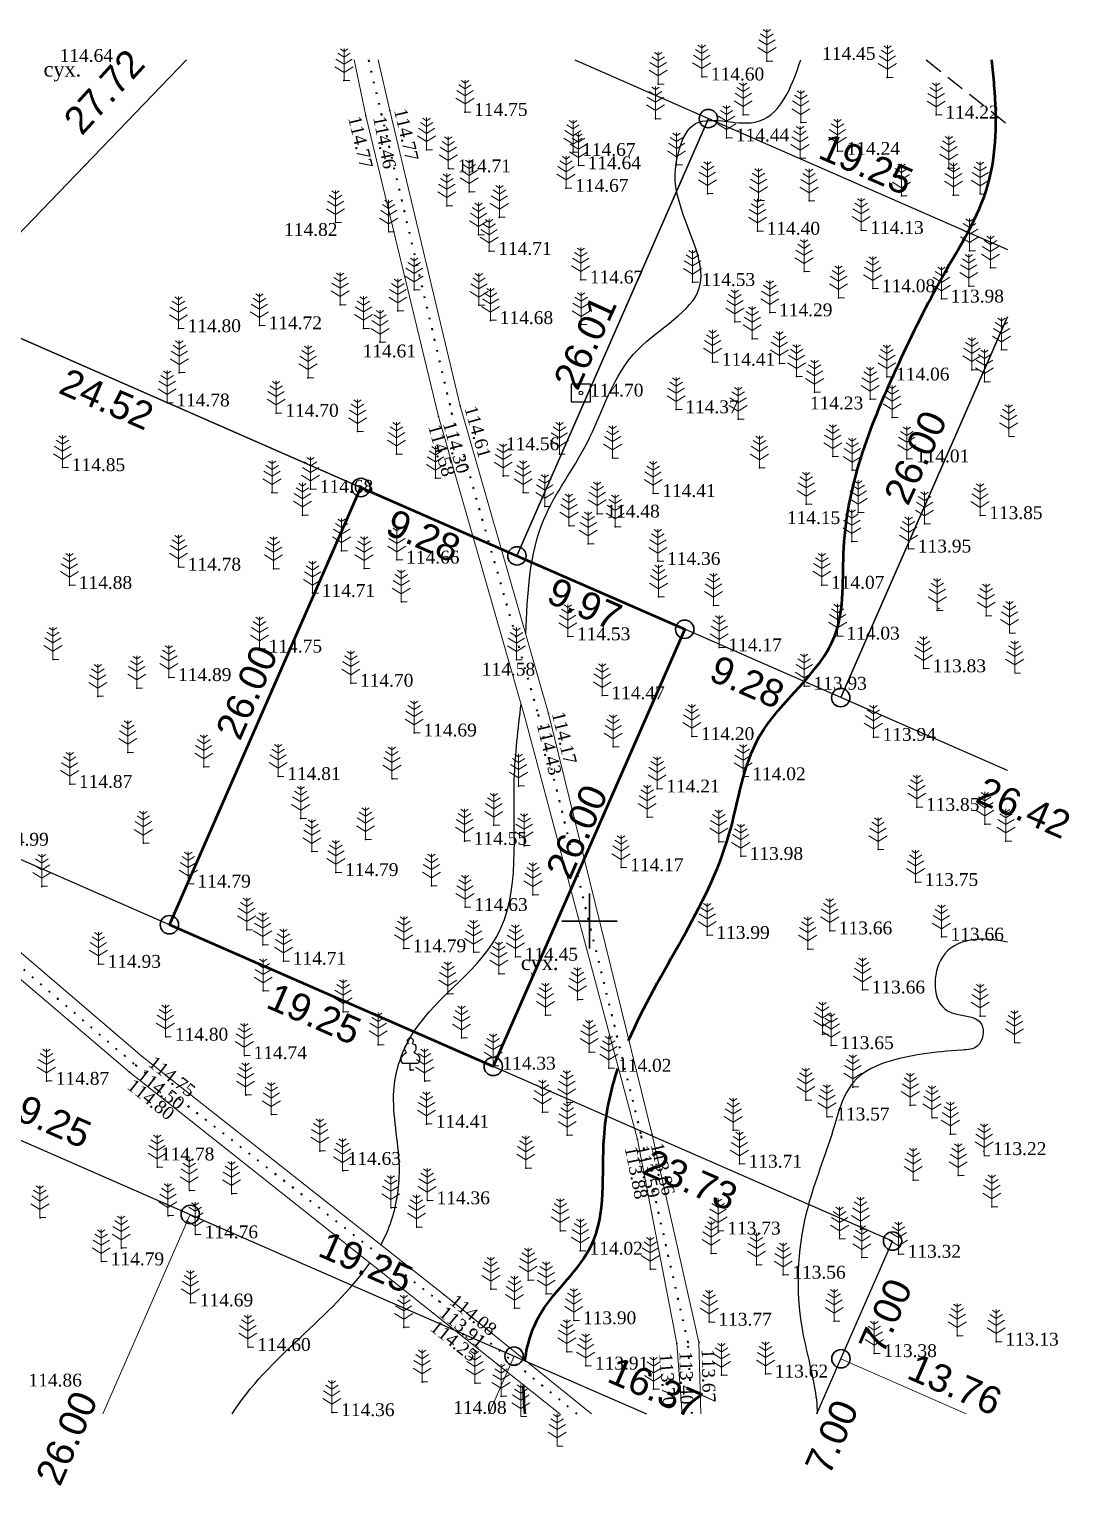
# Model space of a CAD drawing. Header units: millimetres. Extents: x 5405637.4 to 5405726.2, y 5524969.2 to 5525048.6.
# Drawn here: x 5405669.5 to 5405726.2, y 5524969.2 to 5525048.6 of the extents above; entities that cross this region are included whole.
import ezdxf
from ezdxf.enums import TextEntityAlignment as Align

# ---------------------------------------------------------------- set-up
doc = ezdxf.new("R2010")
doc.units = ezdxf.units.MM
doc.linetypes.add('DASHEDX2', pattern=[1.5, 1, -0.5])
doc.linetypes.add('HIDDEN', pattern=[0.5, 0, -0.5])
for name, color, linetype, lineweight in [('11900000', 1, 'Continuous', 30), ('рельеф', 7, 'Continuous', 0), ('ТОЧКИ', 7, 'Continuous', 30)]:
    doc.layers.add(name, color=color, linetype=linetype, lineweight=lineweight)
for name, color, linetype in [('SC007', 7, 'Continuous'), ('горизонтали', 42, 'Continuous'), ('дороги', 7, 'Continuous'), ('Ділянки_Межі', 10, 'Continuous'), ('надписи', 7, 'Continuous'), ('отметки', 7, 'Continuous'), ('промеры', 185, 'Continuous'), ('Растительность', 7, 'Continuous')]:
    doc.layers.add(name, color=color, linetype=linetype)
doc.styles.get("Standard").update_dxf_attribs({"font": 'arial.ttf'})
doc.styles.add('times', font='times.ttf')
doc.linetypes.add('канава 0', pattern='A,0.9,0,["|",Standard,S=0.25,R=0,X=0,Y=0],0.1', length=1)

# ---------------------------------------------------------------- blocks, each defined once
blk = doc.blocks.new('A$C51FE15A3')
at = {"layer": 'Растительность', "color": 94, "lineweight": 0}
for points in [[(-0.201, 1.726), (0, 1.584), (0.201, 1.726)], [(0, 1.75), (0, 0), (0.319, 0)], [(-0.447, 1.172), (0, 0.895), (0.447, 1.172)], [(-0.343, 1.489), (0, 1.267), (0.343, 1.489)], [(-0.493, 0.753), (0, 0.444), (0.493, 0.753)]]:
    blk.add_lwpolyline(points, dxfattribs=at)
blk = doc.blocks.new('A$C2ACB5305')
at = {"layer": 'Растительность'}
blk.add_lwpolyline([(0.2, 0), (0.2, 0), (0, 0), (0, 0.35), (-0.4, 0.35), (-0.5, 0.5), (-0.5, 0.65), (-0.4, 0.8), (-0.3, 0.9), (-0.2, 0.95), (-0.25, 1), (-0.3, 1.1), (-0.3, 1.25), (-0.25, 1.35), (-0.15, 1.45), (-0.1, 1.45), (-0.15, 1.55), (-0.15, 1.65), (-0.05, 1.75), (0.05, 1.75), (0.15, 1.65), (0.15, 1.55), (0.1, 1.45), (0.25, 1.4), (0.3, 1.3), (0.3, 1.1), (0.25, 1), (0.2, 0.95), (0.4, 0.85), (0.5, 0.7), (0.5, 0.5), (0.45, 0.4), (0.4, 0.35), (0, 0.35)], dxfattribs=at)
blk = doc.blocks.new('SYMBOL902')
at = {"layer": 'SC007'}
blk.add_lwpolyline([(-1.25, -1.25), (-1.25, 1.25), (1.25, 1.25), (1.25, -1.25)], close=True, dxfattribs=at)
blk.add_circle((0, 0), 0.25, dxfattribs=at)

msp = doc.modelspace()

# ---------------------------------------------------------------- linework, layer by layer
at = {"layer": '11900000', "color": 7}
for points in [[(5405700, 5524998.5, 0), (5405700, 5525001.5, 0)], [(5405700, 5524998.5, 0), (5405700, 5525001.5, 0)], [(5405698.5, 5525000, 0), (5405701.5, 5525000, 0)], [(5405698.5, 5525000, 0), (5405701.5, 5525000, 0)]]:
    msp.add_polyline3d(points, dxfattribs=at)
at = {"layer": 'горизонтали', "color": 32}
for points, knots in [([(5405696.535, 5525015.637), (5405696.618, 5525017.792), (5405696.773, 5525021.579), (5405700.355, 5525026.168), (5405701.587, 5525031.219), (5405707.844, 5525034.322), (5405704.349, 5525038.922), (5405704.793, 5525041.873), (5405705.68, 5525044.271), (5405709.84, 5525042.497), (5405710.998, 5525045.372), (5405711.501, 5525046.9)], [140.149315, 140.149315, 140.149315, 140.149315, 146.483716, 151.20284, 157.068092, 161.784349, 167.821785, 169.320726, 170.998422, 174.398806, 178.648048, 178.648048, 178.648048, 178.648048]), ([(5405688.64, 5524982.358), (5405688.869, 5524982.786), (5405689.454, 5524984.118), (5405689.864, 5524987.051), (5405689.002, 5524990.349), (5405690.425, 5524995.147), (5405696.652, 5524998.763), (5405695.588, 5525006.302), (5405696.122, 5525010.46), (5405696.271, 5525011.827)], [104.7478, 104.7478, 104.7478, 104.7478, 106.244974, 109.222187, 113.340538, 116.260107, 123.610397, 132.197679, 136.354561, 136.354561, 136.354561, 136.354561]), ([(5405722.762, 5524998.842), (5405721.441, 5524999.158), (5405718.677, 5524999.071), (5405718.621, 5524994.54), (5405721.678, 5524995.016), (5405721.357, 5524993.025), (5405719.78, 5524992.944), (5405717.592, 5524992.733), (5405714.114, 5524991.936), (5405713.18, 5524988.01), (5405711.479, 5524983.972), (5405711.106, 5524978.996), (5405712.15, 5524975.424), (5405712.402, 5524973.652), (5405712.388, 5524973.147)], [249.142358, 249.142358, 249.142358, 249.142358, 252.77429, 255.711116, 257.706329, 258.908156, 259.781488, 261.987078, 265.998436, 268.870269, 273.213787, 279.466371, 283.082816, 284.574721, 284.574721, 284.574721, 284.574721])]:
    msp.add_open_spline(points, degree=3, knots=knots, dxfattribs=at)
at = {"layer": 'горизонтали', "color": 32, "lineweight": 50}
for points, knots in [([(5405702.125, 5524993.484), (5405703.747, 5524997.269), (5405707.643, 5525002.208), (5405708.598, 5525010.808), (5405714.124, 5525014.545), (5405713.432, 5525022.399), (5405716.062, 5525028.88), (5405719.178, 5525035.223), (5405722.202, 5525039.918), (5405722.185, 5525044.155), (5405721.965, 5525046.438), (5405721.914, 5525046.9)], [91.7787, 91.7787, 91.7787, 91.7787, 104.226627, 109.852721, 116.696969, 121.509902, 131.971194, 137.362202, 142.856238, 148.280248, 149.663437, 149.663437, 149.663437, 149.663437]), ([(5405696.49, 5524976.076), (5405696.613, 5524977.01), (5405697.314, 5524979.256), (5405701.16, 5524982.391), (5405700.464, 5524987.572), (5405701.144, 5524990.761), (5405701.544, 5524991.963)], [72.931298, 72.931298, 72.931298, 72.931298, 75.851769, 80.363697, 86.303092, 90.136161, 90.136161, 90.136161, 90.136161])]:
    msp.add_open_spline(points, degree=3, knots=knots, dxfattribs=at)
at = {"layer": 'горизонтали', "color": 32}
msp.add_open_spline([(5405680.535, 5524973.147), (5405682.47, 5524976.223), (5405685.974, 5524978.406), (5405688.015, 5524981.343)], degree=3, dxfattribs=at)
at = {"layer": 'горизонтали', "color": 32, "lineweight": 50}
msp.add_open_spline([(5405696.503, 5524973.147), (5405696.446, 5524973.669), (5405696.412, 5524974.184), (5405696.409, 5524974.689)], degree=3, dxfattribs=at)
at = {"layer": 'дороги', "color": 7, "linetype": 'DASHEDX2'}
msp.add_lwpolyline([(5405718.34, 5525046.9), (5405722.762, 5525043.396)], dxfattribs=at)
at = {"layer": 'Ділянки_Межі', "lineweight": 25}
for points in [[(5405712.377, 5524973.147), (5405713.693, 5524976.153), (5405716.501, 5524982.565), (5405694.756, 5524992.076), (5405677.123, 5524999.796), (5405646.62, 5525013.151), (5405665.089, 5525033.448), (5405678.059, 5525046.9)], [(5405699.192, 5525046.9), (5405706.475, 5525043.711), (5405722.762, 5525036.575)], [(5405640.018, 5525000.758), (5405660.622, 5524991.737), (5405678.256, 5524984.017), (5405695.889, 5524976.297), (5405703.095, 5524973.147)]]:
    msp.add_lwpolyline(points, dxfattribs=at)
at = {"layer": 'Ділянки_Межі'}
for points in [[(5405699.192, 5525046.9), (5405706.475, 5525043.711), (5405696.046, 5525019.889), (5405687.55, 5525023.614), (5405665.089, 5525033.448)], [(5405665.089, 5525033.448), (5405678.059, 5525046.9)], [(5405696.046, 5525019.889), (5405706.475, 5525043.711), (5405722.762, 5525036.575)], [(5405722.762, 5525032.916), (5405713.679, 5525012.169), (5405705.184, 5525015.894), (5405696.046, 5525019.889)], [(5405713.679, 5525012.169), (5405722.762, 5525032.916)], [(5405722.762, 5525008.194), (5405713.679, 5525012.169)]]:
    msp.add_lwpolyline(points, dxfattribs=at)
msp.add_lwpolyline([(5405646.62, 5525013.151), (5405665.089, 5525033.448), (5405687.55, 5525023.614), (5405677.123, 5524999.796)], close=True, dxfattribs=at)
at = {"layer": 'Ділянки_Межі', "lineweight": 50}
msp.add_lwpolyline([(5405677.123, 5524999.796), (5405687.55, 5525023.614), (5405696.046, 5525019.889), (5405705.184, 5525015.894), (5405694.756, 5524992.076)], close=True, dxfattribs=at)
at = {"layer": 'Ділянки_Межі', "lineweight": 0}
for points in [[(5405694.756, 5524992.076), (5405705.184, 5525015.894), (5405713.679, 5525012.169), (5405722.762, 5525008.194)], [(5405652.483, 5524973.147), (5405660.622, 5524991.737), (5405678.256, 5524984.017), (5405673.497, 5524973.147)], [(5405720.506, 5524973.147), (5405713.693, 5524976.153), (5405716.501, 5524982.565), (5405694.756, 5524992.076)], [(5405673.497, 5524973.147), (5405678.256, 5524984.017), (5405695.889, 5524976.297), (5405694.51, 5524973.147)], [(5405694.51, 5524973.147), (5405695.889, 5524976.297), (5405703.095, 5524973.147)], [(5405712.377, 5524973.147), (5405713.693, 5524976.153), (5405720.506, 5524973.147)]]:
    msp.add_lwpolyline(points, dxfattribs=at)
at = {"layer": 'отметки', "color": 7}
for p in [(5405709.663, 5525046.831, 114.623), (5405686.626, 5525045.779, 114.73), (5405703.736, 5525045.587, 114.687), (5405706.108, 5525045.986, 114.596), (5405716.214, 5525045.948, 114.283), (5405687.823, 5525043.851, 114.771), (5405688.657, 5525043.976, 114.464), (5405689.132, 5525044.144, 114.765), (5405693.218, 5525044.056, 114.753), (5405703.592, 5525043.7, 114.55), (5405708.372, 5525043.914, 114.547), (5405718.875, 5525043.912, 114.216), (5405711.502, 5525043.495, 114.309), (5405707.467, 5525042.666, 114.439), (5405691.127, 5525042.015, 114.744), (5405699.098, 5525041.875, 114.665), (5405711.463, 5525041.546, 114.239), (5405713.5, 5525041.935, 114.236), (5405692.312, 5525040.982, 114.707), (5405699.395, 5525041.152, 114.641), (5405704.744, 5525041.193, 114.501), (5405719.569, 5525041.012, 114.036), (5405693.452, 5525039.722, 114.673), (5405698.716, 5525039.921, 114.673), (5405692.232, 5525038.956, 114.723), (5405706.422, 5525039.618, 114.416), (5405709.207, 5525039.244, 114.361), (5405711.953, 5525039.225, 114.271), (5405716.985, 5525039.496, 114.228), (5405719.812, 5525039.546, 114.107), (5405721.28, 5525039.606, 114.018), (5405695.088, 5525038.327, 114.688), (5405686.17, 5525038.04, 114.823), (5405689.062, 5525037.536, 114.722), (5405693.956, 5525037.38, 114.767), (5405709.147, 5525037.582, 114.405), (5405714.791, 5525037.624, 114.135), (5405694.528, 5525036.486, 114.706), (5405720.699, 5525036.512, 114.16), (5405711.681, 5525035.372, 114.221), (5405721.832, 5525035.577, 114.019), (5405690.451, 5525034.377, 114.686), (5405699.518, 5525034.929, 114.671), (5405705.612, 5525034.791, 114.527), (5405715.42, 5525034.45, 114.075), (5405720.651, 5525034.574, 114.014), (5405686.424, 5525033.57, 114.69), (5405693.977, 5525033.537, 114.645), (5405713.56, 5525033.95, 114.181), (5405719.162, 5525033.89, 113.984), (5405689.562, 5525033.23, 114.668), (5405694.611, 5525032.717, 114.68), (5405707.916, 5525032.629, 114.383), (5405709.821, 5525033.139, 114.295), (5405677.609, 5525032.274, 114.801), (5405682.021, 5525032.434, 114.724), (5405687.691, 5525032.279, 114.614), (5405699.544, 5525032.493, 114.642), (5405688.588, 5525031.527, 114.609), (5405708.86, 5525031.719, 114.335), (5405722.441, 5525031.11, 113.805), (5405706.705, 5525030.445, 114.407), (5405710.339, 5525030.361, 114.286), (5405677.657, 5525029.865, 114.752), (5405684.667, 5525029.592, 114.658), (5405711.28, 5525029.652, 114.19), (5405716.196, 5525029.643, 114.065), (5405720.826, 5525030.025, 113.91), (5405712.26, 5525028.804, 114.232), (5405721.51, 5525029.376, 113.909), (5405676.996, 5525028.23, 114.776), (5405692.958, 5525028.067, 114.615), (5405704.715, 5525027.86, 114.366), (5405715.283, 5525028.42, 114.07), (5405682.934, 5525027.666, 114.699), (5405691.779, 5525027.482, 114.584), (5405692.487, 5525027.669, 114.298), (5405708.095, 5525027.334, 114.248), (5405716.486, 5525027.424, 114.112), (5405687.365, 5525026.662, 114.577), (5405689.49, 5525025.426, 114.651), (5405698.365, 5525025.421, 114.563), (5405671.305, 5525024.704, 114.85), (5405701.256, 5525025.221, 114.528), (5405709.25, 5525024.684, 114.236), (5405713.247, 5525025.296, 114.153), (5405717.276, 5525025.181, 114.007), (5405691.614, 5525024.122, 114.656), (5405695.3, 5525024.236, 114.575), (5405714.312, 5525024.557, 114.105), (5405682.706, 5525023.334, 114.743), (5405684.812, 5525023.526, 114.684), (5405696.384, 5525023.332, 114.569), (5405703.462, 5525023.293, 114.406), (5405697.56, 5525022.582, 114.564), (5405711.805, 5525022.703, 114.148), (5405714.632, 5525022.255, 114.016), (5405684.373, 5525022.115, 114.673), (5405698.883, 5525021.522, 114.587), (5405700.417, 5525022.179, 114.476), (5405701.397, 5525021.473, 114.388), (5405718.247, 5525021.634, 113.972), (5405721.266, 5525022.089, 113.854), (5405714.283, 5525020.669, 114.013), (5405686.497, 5525020.171, 114.71), (5405699.925, 5525020.546, 114.505), (5405717.38, 5525020.272, 113.949), (5405677.616, 5525019.284, 114.783), (5405682.79, 5525019.191, 114.681), (5405687.724, 5525019.198, 114.729), (5405689.511, 5525019.671, 114.658), (5405703.723, 5525019.597, 114.356), (5405671.681, 5525018.285, 114.881), (5405712.652, 5525018.298, 114.067), (5405684.918, 5525017.851, 114.708), (5405703.765, 5525017.651, 114.299), (5405689.753, 5525017.38, 114.601), (5405706.75, 5525017.188, 114.191), (5405718.94, 5525016.91, 113.86), (5405719.018, 5525017.023, 113.805), (5405721.599, 5525016.62, 113.802), (5405698.816, 5525015.493, 114.525), (5405713.488, 5525015.531, 114.033), (5405682.026, 5525014.823, 114.753), (5405707.063, 5525014.893, 114.167), (5405670.783, 5525014.249, 114.978), (5405696.018, 5525014.222, 114.582), (5405718.185, 5525013.749, 113.834), (5405677.09, 5525013.271, 114.886), (5405687, 5525012.962, 114.701), (5405711.695, 5525012.8, 113.928), (5405673.223, 5525012.237, 114.905), (5405675.339, 5525012.69, 114.887), (5405700.69, 5525012.283, 114.468), (5405697.201, 5525011.239, 114.434), (5405697.77, 5525011.296, 114.172), (5405690.455, 5525010.253, 114.695), (5405705.567, 5525010.053, 114.2), (5405715.457, 5525010.015, 113.937), (5405674.847, 5525009.176, 114.899), (5405701.292, 5525009.484, 114.286), (5405678.987, 5525008.391, 114.855), (5405671.69, 5525007.453, 114.874), (5405683.038, 5525007.88, 114.808), (5405689.245, 5525007.743, 114.717), (5405696.139, 5525007.349, 114.495), (5405703.681, 5525007.201, 114.211), (5405708.365, 5525007.868, 114.025), (5405684.267, 5525005.586, 114.827), (5405703.144, 5525005.652, 114.181), (5405717.824, 5525006.203, 113.849), (5405694.795, 5525005.212, 114.543), (5405721.534, 5525005.278, 113.774), (5405675.702, 5525004.239, 114.878), (5405687.804, 5525004.437, 114.791), (5405693.195, 5525004.351, 114.547), (5405696.447, 5525004.101, 114.398), (5405707.039, 5525004.308, 114.023), (5405722.68, 5525004.353, 113.681), (5405684.884, 5525003.783, 114.809), (5405708.233, 5525003.531, 113.875), (5405715.712, 5525003.89, 113.825), (5405686.186, 5525002.65, 114.791), (5405701.715, 5525002.914, 114.175), (5405670.173, 5525001.888, 114.965), (5405678.147, 5525002.024, 114.794), (5405691.387, 5525001.913, 114.709), (5405717.76, 5525002.11, 113.751), (5405696.921, 5525001.425, 114.387), (5405693.223, 5525000.748, 114.633), (5405681.332, 5524999.519, 114.738), (5405713.078, 5524999.473, 113.656), (5405682.204, 5524998.709, 114.688), (5405689.876, 5524998.499, 114.787), (5405706.407, 5524999.227, 113.988), (5405711.882, 5524998.474, 113.712), (5405719.161, 5524999.133, 113.659), (5405673.253, 5524997.654, 114.931), (5405683.337, 5524997.82, 114.714), (5405693.694, 5524998.301, 114.491), (5405695.964, 5524998.04, 114.447), (5405695.068, 5524997.114, 114.358), (5405682.226, 5524996.195, 114.73), (5405714.866, 5524996.253, 113.659), (5405692.275, 5524996.031, 114.529), (5405699.339, 5524995.713, 114.23), (5405686.585, 5524995.045, 114.631), (5405697.606, 5524994.865, 114.245), (5405721.266, 5524994.816, 113.509), (5405676.917, 5524993.682, 114.802), (5405712.688, 5524993.832, 113.715), (5405688.495, 5524993.246, 114.571), (5405693.034, 5524993.635, 114.438), (5405713.159, 5524993.22, 113.652), (5405675.281, 5524992.142, 114.498), (5405675.636, 5524992.623, 114.745), (5405681.201, 5524992.675, 114.741), (5405694.754, 5524992.108, 114.329), (5405699.982, 5524992.848, 114.077), (5405674.941, 5524991.774, 114.796), (5405690.251, 5524991.868, 114.474), (5405701.054, 5524991.99, 114.019), (5405670.431, 5524991.278, 114.867), (5405681.289, 5524990.52, 114.73), (5405691.023, 5524991.278, 114.447), (5405714.339, 5524990.956, 113.581), (5405698.769, 5524990.106, 114.115), (5405711.777, 5524990.24, 113.603), (5405717.471, 5524989.956, 113.47), (5405682.687, 5524989.451, 114.714), (5405691.128, 5524988.939, 114.406), (5405697.441, 5524989.583, 114.184), (5405712.934, 5524989.338, 113.571), (5405718.652, 5524989.282, 113.426), (5405698.787, 5524988.326, 114.135), (5405702.814, 5524988.281, 113.591), (5405703.406, 5524988.367, 113.857), (5405707.831, 5524988.599, 113.751), (5405719.649, 5524988.387, 113.367), (5405685.321, 5524987.467, 114.656), (5405702.604, 5524988.09, 113.876), (5405721.474, 5524987.45, 113.223), (5405676.463, 5524986.589, 114.78), (5405708.162, 5524986.765, 113.71), (5405686.566, 5524986.398, 114.628), (5405696.535, 5524986.533, 114.19), (5405717.619, 5524985.882, 113.384), (5405720.077, 5524986.132, 113.339), (5405678.215, 5524985.314, 114.753), (5405680.516, 5524985.143, 114.714), (5405689.195, 5524984.379, 114.522), (5405691.168, 5524984.773, 114.362), (5405721.912, 5524984.428, 113.313), (5405670.084, 5524983.839, 114.868), (5405677.056, 5524983.937, 114.726), (5405678.542, 5524982.916, 114.761), (5405690.592, 5524983.318, 114.385), (5405698.414, 5524983.124, 113.994), (5405707.002, 5524983.124, 113.731), (5405713.624, 5524982.901, 113.403), (5405714.762, 5524983.209, 113.461), (5405674.504, 5524982.184, 114.729), (5405699.498, 5524982.026, 114.022), (5405706.625, 5524981.89, 113.718), (5405716.824, 5524981.86, 113.324), (5405673.424, 5524981.444, 114.792), (5405703.313, 5524981.037, 113.862), (5405709.09, 5524981.273, 113.597), (5405714.827, 5524981.67, 113.318), (5405696.663, 5524980.438, 114.009), (5405710.543, 5524980.72, 113.555), (5405692.063, 5524979.656, 114.078), (5405694.631, 5524979.937, 114.089), (5405697.641, 5524979.685, 113.947), (5405678.274, 5524979.205, 114.689), (5405691.464, 5524978.656, 114.249), (5405691.8, 5524979.289, 113.908), (5405695.92, 5524978.905, 114.076), (5405689.892, 5524977.86, 114.31), (5405699.139, 5524978.237, 113.897), (5405706.517, 5524978.158, 113.772), (5405713.321, 5524978.204, 113.394), (5405705.368, 5524977.041, 113.399), (5405705.962, 5524977.061, 113.672), (5405720.031, 5524977.406, 113.167), (5405722.145, 5524977.073, 113.132), (5405681.406, 5524976.78, 114.597), (5405698.761, 5524976.531, 113.936), (5405704.763, 5524976.978, 113.696), (5405715.51, 5524976.446, 113.382), (5405699.792, 5524975.768, 113.912), (5405690.894, 5524974.883, 114.258), (5405693.765, 5524974.829, 114.139), (5405707.188, 5524975.262, 113.622), (5405709.587, 5524975.333, 113.616), (5405695.183, 5524974.107, 114.079), (5405703.488, 5524974.492, 113.777), (5405685.974, 5524973.23, 114.358)]:
    msp.add_point(p, dxfattribs=at)
at = {"layer": 'рельеф', "color": 7, "linetype": 'канава 0'}
for points, elevation in [([(5405687.187, 5525046.9), (5405687.823, 5525043.851), (5405691.78, 5525027.48), (5405696.498, 5525011.035), (5405702.61, 5524988.09), (5405704.763, 5524976.978), (5405705.05, 5524973.147)], 114.59), ([(5405706.058, 5524973.147), (5405705.96, 5524977.06), (5405703.41, 5524988.36), (5405697.77, 5525011.296), (5405692.958, 5525028.067), (5405689.132, 5525044.144), (5405688.49, 5525046.9)], 113.553), ([(5405700.112, 5524973.147), (5405692.063, 5524979.656), (5405675.636, 5524992.623), (5405664.026, 5525002.544), (5405648.573, 5525015.736), (5405643.508, 5525019.809)], 113.66), ([(5405643.01, 5525018.854), (5405647.831, 5525014.915), (5405663.41, 5525001.585), (5405674.941, 5524991.774), (5405691.464, 5524978.656), (5405698.388, 5524973.147)], 113.39)]:
    msp.add_lwpolyline(points, dxfattribs=dict(at, elevation=elevation))
at = {"layer": 'рельеф', "color": 7, "linetype": 'HIDDEN', "lineweight": 40}
for points, elevation in [([(5405687.957, 5525046.9), (5405688.66, 5525043.97), (5405692.49, 5525027.67), (5405697.2, 5525011.24), (5405702.82, 5524988.27)], 114.42), ([(5405643.274, 5525019.323), (5405648.23, 5525015.32), (5405663.7, 5525002.04), (5405675.27, 5524992.15), (5405691.8, 5524979.29), (5405699.315, 5524973.147)], 113.4), ([(5405705.584, 5524973.147), (5405705.37, 5524977.03), (5405702.82, 5524988.27)], 113.38)]:
    msp.add_lwpolyline(points, dxfattribs=dict(at, elevation=elevation))
at = {"layer": 'ТОЧКИ'}
for centre in [(5405706.475, 5525043.711), (5405687.55, 5525023.614, 107.24), (5405696.046, 5525019.889, 107.24), (5405705.184, 5525015.894, 107.24), (5405713.679, 5525012.169, 107.24), (5405677.123, 5524999.796), (5405694.756, 5524992.076), (5405678.256, 5524984.017), (5405716.501, 5524982.565), (5405695.889, 5524976.297), (5405713.693, 5524976.153)]:
    msp.add_circle(centre, 0.5, dxfattribs=at)

# ---------------------------------------------------------------- block references
at = {"layer": 'отметки', "color": 7, "xscale": 0.400000000372529, "yscale": 0.400000000372529, "zscale": 0.400000000372529}
msp.add_blockref('SYMBOL902', (5405699.527, 5525028.766, 114.703), dxfattribs=at)
at = {"layer": 'Растительность', "color": 7}
for name, p in [('A$C51FE15A3', (5405709.663, 5525046.831, 114.623)), ('A$C51FE15A3', (5405706.108, 5525045.986, 114.596)), ('A$C51FE15A3', (5405716.22, 5525045.95, 114.28)), ('A$C51FE15A3', (5405686.63, 5525045.78, 114.73)), ('A$C51FE15A3', (5405703.74, 5525045.59, 114.69)), ('A$C51FE15A3', (5405693.22, 5525044.06, 114.75)), ('A$C51FE15A3', (5405703.59, 5525043.7, 114.55)), ('A$C51FE15A3', (5405708.372, 5525043.914, 114.547)), ('A$C51FE15A3', (5405718.88, 5525043.91, 114.22)), ('A$C51FE15A3', (5405711.502, 5525043.495, 114.309)), ('A$C51FE15A3', (5405691.13, 5525042.01, 114.74)), ('A$C51FE15A3', (5405707.467, 5525042.666, 114.439)), ('A$C51FE15A3', (5405713.5, 5525041.935, 114.236)), ('A$C51FE15A3', (5405699.1, 5525041.88, 114.67)), ('A$C51FE15A3', (5405699.4, 5525041.15, 114.64)), ('A$C51FE15A3', (5405704.74, 5525041.19, 114.5)), ('A$C51FE15A3', (5405711.463, 5525041.546, 114.239)), ('A$C51FE15A3', (5405692.31, 5525040.98, 114.71)), ('A$C51FE15A3', (5405719.57, 5525041.01, 114.04)), ('A$C51FE15A3', (5405693.45, 5525039.72, 114.67)), ('A$C51FE15A3', (5405698.72, 5525039.92, 114.67)), ('A$C51FE15A3', (5405706.42, 5525039.62, 114.42)), ('A$C51FE15A3', (5405719.82, 5525039.54, 114.11)), ('A$C51FE15A3', (5405721.28, 5525039.6, 114.02)), ('A$C51FE15A3', (5405692.23, 5525038.96, 114.72)), ('A$C51FE15A3', (5405709.207, 5525039.244, 114.361)), ('A$C51FE15A3', (5405711.953, 5525039.225, 114.271)), ('A$C51FE15A3', (5405716.985, 5525039.496, 114.228)), ('A$C51FE15A3', (5405686.17, 5525038.04, 114.82)), ('A$C51FE15A3', (5405695.09, 5525038.33, 114.69)), ('A$C51FE15A3', (5405689.06, 5525037.54, 114.72)), ('A$C51FE15A3', (5405693.96, 5525037.38, 114.77)), ('A$C51FE15A3', (5405709.147, 5525037.582, 114.405)), ('A$C51FE15A3', (5405714.79, 5525037.62, 114.13)), ('A$C51FE15A3', (5405694.53, 5525036.49, 114.71)), ('A$C51FE15A3', (5405720.699, 5525036.512, 114.16)), ('A$C51FE15A3', (5405721.832, 5525035.577, 114.019)), ('A$C51FE15A3', (5405699.52, 5525034.93, 114.67)), ('A$C51FE15A3', (5405705.61, 5525034.79, 114.53)), ('A$C51FE15A3', (5405711.681, 5525035.372, 114.221)), ('A$C51FE15A3', (5405690.45, 5525034.38, 114.69)), ('A$C51FE15A3', (5405715.42, 5525034.45, 114.075)), ('A$C51FE15A3', (5405720.651, 5525034.574, 114.014)), ('A$C51FE15A3', (5405686.42, 5525033.57, 114.69)), ('A$C51FE15A3', (5405689.56, 5525033.23, 114.67)), ('A$C51FE15A3', (5405693.98, 5525033.54, 114.64)), ('A$C51FE15A3', (5405713.56, 5525033.95, 114.181)), ('A$C51FE15A3', (5405719.17, 5525033.89, 113.98)), ('A$C51FE15A3', (5405682.02, 5525032.43, 114.72)), ('A$C51FE15A3', (5405694.61, 5525032.72, 114.68)), ('A$C51FE15A3', (5405699.54, 5525032.49, 114.64)), ('A$C51FE15A3', (5405707.916, 5525032.629, 114.383)), ('A$C51FE15A3', (5405709.821, 5525033.139, 114.295)), ('A$C51FE15A3', (5405677.61, 5525032.27, 114.8)), ('A$C51FE15A3', (5405687.69, 5525032.28, 114.61)), ('A$C51FE15A3', (5405708.86, 5525031.719, 114.335)), ('A$C51FE15A3', (5405688.59, 5525031.53, 114.61)), ('A$C51FE15A3', (5405722.441, 5525031.11, 113.805)), ('A$C51FE15A3', (5405706.705, 5525030.445, 114.407)), ('A$C51FE15A3', (5405710.339, 5525030.361, 114.286)), ('A$C51FE15A3', (5405720.826, 5525030.025, 113.91)), ('A$C51FE15A3', (5405677.66, 5525029.87, 114.75)), ('A$C51FE15A3', (5405684.67, 5525029.59, 114.66)), ('A$C51FE15A3', (5405711.28, 5525029.652, 114.19)), ('A$C51FE15A3', (5405716.196, 5525029.643, 114.065)), ('A$C51FE15A3', (5405721.51, 5525029.376, 113.909)), ('A$C51FE15A3', (5405712.26, 5525028.804, 114.232)), ('A$C51FE15A3', (5405677, 5525028.23, 114.78)), ('A$C51FE15A3', (5405682.93, 5525027.67, 114.7)), ('A$C51FE15A3', (5405704.72, 5525027.86, 114.37)), ('A$C51FE15A3', (5405715.283, 5525028.42, 114.07)), ('A$C51FE15A3', (5405708.095, 5525027.334, 114.248)), ('A$C51FE15A3', (5405716.486, 5525027.424, 114.112)), ('A$C51FE15A3', (5405687.37, 5525026.66, 114.58)), ('A$C51FE15A3', (5405722.827, 5525026.386, 113.859)), ('A$C51FE15A3', (5405689.49, 5525025.43, 114.65)), ('A$C51FE15A3', (5405698.36, 5525025.42, 114.56)), ('A$C51FE15A3', (5405713.247, 5525025.296, 114.153)), ('A$C51FE15A3', (5405671.3, 5525024.7, 114.85)), ('A$C51FE15A3', (5405701.26, 5525025.22, 114.53)), ('A$C51FE15A3', (5405709.25, 5525024.684, 114.236)), ('A$C51FE15A3', (5405714.312, 5525024.557, 114.105)), ('A$C51FE15A3', (5405717.276, 5525025.181, 114.007)), ('A$C51FE15A3', (5405691.61, 5525024.12, 114.66)), ('A$C51FE15A3', (5405695.3, 5525024.24, 114.57)), ('A$C51FE15A3', (5405682.71, 5525023.33, 114.74)), ('A$C51FE15A3', (5405684.81, 5525023.53, 114.68)), ('A$C51FE15A3', (5405696.38, 5525023.33, 114.57)), ('A$C51FE15A3', (5405703.46, 5525023.29, 114.41)), ('A$C51FE15A3', (5405684.37, 5525022.11, 114.67)), ('A$C51FE15A3', (5405697.56, 5525022.58, 114.56)), ('A$C51FE15A3', (5405700.42, 5525022.18, 114.48)), ('A$C51FE15A3', (5405711.805, 5525022.703, 114.148)), ('A$C51FE15A3', (5405714.632, 5525022.255, 114.016)), ('A$C51FE15A3', (5405721.266, 5525022.089, 113.854)), ('A$C51FE15A3', (5405698.88, 5525021.52, 114.59)), ('A$C51FE15A3', (5405701.4, 5525021.47, 114.39)), ('A$C51FE15A3', (5405718.247, 5525021.634, 113.972)), ('A$C51FE15A3', (5405699.93, 5525020.54, 114.5)), ('A$C51FE15A3', (5405714.283, 5525020.669, 114.013)), ('A$C51FE15A3', (5405686.5, 5525020.17, 114.71)), ('A$C51FE15A3', (5405717.38, 5525020.272, 113.949)), ('A$C51FE15A3', (5405677.62, 5525019.28, 114.78)), ('A$C51FE15A3', (5405682.79, 5525019.19, 114.68)), ('A$C51FE15A3', (5405687.72, 5525019.2, 114.73)), ('A$C51FE15A3', (5405689.51, 5525019.67, 114.66)), ('A$C51FE15A3', (5405703.723, 5525019.597, 114.356)), ('A$C51FE15A3', (5405671.68, 5525018.29, 114.88)), ('A$C51FE15A3', (5405712.652, 5525018.298, 114.067)), ('A$C51FE15A3', (5405684.92, 5525017.85, 114.71)), ('A$C51FE15A3', (5405689.75, 5525017.38, 114.6)), ('A$C51FE15A3', (5405703.765, 5525017.651, 114.299)), ('A$C51FE15A3', (5405706.75, 5525017.188, 114.191)), ('A$C51FE15A3', (5405718.94, 5525016.91, 113.86)), ('A$C51FE15A3', (5405721.599, 5525016.62, 113.802)), ('A$C51FE15A3', (5405698.816, 5525015.493, 114.525)), ('A$C51FE15A3', (5405713.513, 5525015.522, 114)), ('A$C51FE15A3', (5405722.877, 5525015.67, 113.763)), ('A$C51FE15A3', (5405670.78, 5525014.25, 114.98)), ('A$C51FE15A3', (5405682.03, 5525014.82, 114.75)), ('A$C51FE15A3', (5405696.02, 5525014.23, 114.58)), ('A$C51FE15A3', (5405707.063, 5525014.893, 114.167)), ('A$C51FE15A3', (5405718.185, 5525013.749, 113.834)), ('A$C51FE15A3', (5405723.154, 5525013.505, 113.739)), ('A$C51FE15A3', (5405675.34, 5525012.69, 114.89)), ('A$C51FE15A3', (5405677.09, 5525013.27, 114.89)), ('A$C51FE15A3', (5405687, 5525012.96, 114.7)), ('A$C51FE15A3', (5405711.695, 5525012.8, 113.928)), ('A$C51FE15A3', (5405673.22, 5525012.24, 114.9)), ('A$C51FE15A3', (5405700.69, 5525012.283, 114.468)), ('A$C51FE15A3', (5405690.45, 5525010.25, 114.69)), ('A$C51FE15A3', (5405701.292, 5525009.484, 114.286)), ('A$C51FE15A3', (5405705.567, 5525010.053, 114.2)), ('A$C51FE15A3', (5405715.457, 5525010.015, 113.937)), ('A$C51FE15A3', (5405674.85, 5525009.18, 114.9)), ('A$C51FE15A3', (5405678.99, 5525008.39, 114.85)), ('A$C51FE15A3', (5405683.04, 5525007.88, 114.81)), ('A$C51FE15A3', (5405708.365, 5525007.868, 114.025)), ('A$C51FE15A3', (5405671.69, 5525007.45, 114.87)), ('A$C51FE15A3', (5405689.24, 5525007.74, 114.72)), ('A$C51FE15A3', (5405696.14, 5525007.36, 114.49)), ('A$C51FE15A3', (5405703.681, 5525007.201, 114.211)), ('A$C51FE15A3', (5405684.27, 5525005.59, 114.83)), ('A$C51FE15A3', (5405703.144, 5525005.652, 114.181)), ('A$C51FE15A3', (5405717.824, 5525006.203, 113.849)), ('A$C51FE15A3', (5405694.79, 5525005.22, 114.54)), ('A$C51FE15A3', (5405721.534, 5525005.278, 113.774)), ('A$C51FE15A3', (5405675.7, 5525004.24, 114.88)), ('A$C51FE15A3', (5405687.8, 5525004.44, 114.79)), ('A$C51FE15A3', (5405693.19, 5525004.36, 114.55)), ('A$C51FE15A3', (5405696.44, 5525004.11, 114.4)), ('A$C51FE15A3', (5405707.039, 5525004.308, 114.023)), ('A$C51FE15A3', (5405715.712, 5525003.89, 113.825)), ('A$C51FE15A3', (5405722.68, 5525004.353, 113.681)), ('A$C51FE15A3', (5405684.88, 5525003.78, 114.81)), ('A$C51FE15A3', (5405708.233, 5525003.531, 113.875)), ('A$C51FE15A3', (5405686.19, 5525002.65, 114.79)), ('A$C51FE15A3', (5405701.715, 5525002.914, 114.175)), ('A$C51FE15A3', (5405670.17, 5525001.89, 114.97)), ('A$C51FE15A3', (5405678.15, 5525002.02, 114.79)), ('A$C51FE15A3', (5405691.39, 5525001.91, 114.71)), ('A$C51FE15A3', (5405717.76, 5525002.11, 113.751)), ('A$C51FE15A3', (5405693.22, 5525000.75, 114.63)), ('A$C51FE15A3', (5405696.92, 5525001.43, 114.39)), ('A$C51FE15A3', (5405681.33, 5524999.52, 114.74)), ('A$C51FE15A3', (5405706.407, 5524999.227, 113.988)), ('A$C51FE15A3', (5405713.078, 5524999.473, 113.656)), ('A$C51FE15A3', (5405719.161, 5524999.133, 113.659)), ('A$C51FE15A3', (5405682.2, 5524998.71, 114.69)), ('A$C51FE15A3', (5405689.88, 5524998.5, 114.79)), ('A$C51FE15A3', (5405693.69, 5524998.3, 114.49)), ('A$C51FE15A3', (5405711.88, 5524998.47, 113.71)), ('A$C51FE15A3', (5405673.25, 5524997.65, 114.93)), ('A$C51FE15A3', (5405683.34, 5524997.82, 114.71)), ('A$C51FE15A3', (5405695.96, 5524998.05, 114.45)), ('A$C51FE15A3', (5405695.06, 5524997.12, 114.36)), ('A$C51FE15A3', (5405682.23, 5524996.19, 114.73)), ('A$C51FE15A3', (5405692.28, 5524996.03, 114.53)), ('A$C51FE15A3', (5405714.87, 5524996.25, 113.66)), ('A$C51FE15A3', (5405699.34, 5524995.72, 114.23)), ('A$C51FE15A3', (5405686.58, 5524995.06, 114.63)), ('A$C51FE15A3', (5405697.6, 5524994.87, 114.25)), ('A$C51FE15A3', (5405721.27, 5524994.82, 113.51)), ('A$C51FE15A3', (5405676.9, 5524993.69, 114.8)), ('A$C51FE15A3', (5405693.03, 5524993.63, 114.44)), ('A$C51FE15A3', (5405712.69, 5524993.83, 113.71)), ('A$C51FE15A3', (5405688.49, 5524993.26, 114.57)), ('A$C51FE15A3', (5405699.98, 5524992.85, 114.08)), ('A$C51FE15A3', (5405713.16, 5524993.22, 113.65)), ('A$C51FE15A3', (5405723.15, 5524993.37, 113.42)), ('A$C51FE15A3', (5405681.2, 5524992.68, 114.74)), ('A$C51FE15A3', (5405694.75, 5524992.11, 114.33)), ('A$C51FE15A3', (5405701.05, 5524991.99, 114.02)), ('A$C51FE15A3', (5405670.42, 5524991.29, 114.87)), ('A$C2ACB5305', (5405690.24, 5524991.88, 114.47)), ('A$C51FE15A3', (5405691.02, 5524991.29, 114.45)), ('A$C51FE15A3', (5405681.27, 5524990.53, 114.73)), ('A$C51FE15A3', (5405714.34, 5524990.96, 113.58)), ('A$C51FE15A3', (5405697.44, 5524989.59, 114.18)), ('A$C51FE15A3', (5405698.77, 5524990.11, 114.12)), ('A$C51FE15A3', (5405711.78, 5524990.24, 113.6)), ('A$C51FE15A3', (5405717.47, 5524989.96, 113.47)), ('A$C51FE15A3', (5405682.67, 5524989.46, 114.71)), ('A$C51FE15A3', (5405691.12, 5524988.95, 114.41)), ('A$C51FE15A3', (5405712.93, 5524989.34, 113.57)), ('A$C51FE15A3', (5405718.65, 5524989.28, 113.43)), ('A$C51FE15A3', (5405698.78, 5524988.33, 114.14)), ('A$C51FE15A3', (5405707.83, 5524988.6, 113.75)), ('A$C51FE15A3', (5405719.65, 5524988.39, 113.37)), ('A$C51FE15A3', (5405685.31, 5524987.48, 114.66)), ('A$C51FE15A3', (5405721.49, 5524987.21, 113.28)), ('A$C51FE15A3', (5405676.45, 5524986.6, 114.78)), ('A$C51FE15A3', (5405686.55, 5524986.41, 114.63)), ('A$C51FE15A3', (5405696.53, 5524986.54, 114.19)), ('A$C51FE15A3', (5405708.16, 5524986.77, 113.71)), ('A$C51FE15A3', (5405717.62, 5524985.88, 113.38)), ('A$C51FE15A3', (5405720.08, 5524986.13, 113.34)), ('A$C51FE15A3', (5405678.2, 5524985.32, 114.75)), ('A$C51FE15A3', (5405680.5, 5524985.15, 114.71)), ('A$C51FE15A3', (5405689.18, 5524984.39, 114.52)), ('A$C51FE15A3', (5405691.16, 5524984.78, 114.36)), ('A$C51FE15A3', (5405721.91, 5524984.43, 113.31)), ('A$C51FE15A3', (5405670.07, 5524983.85, 114.87)), ('A$C51FE15A3', (5405677.04, 5524983.95, 114.73)), ('A$C51FE15A3', (5405690.58, 5524983.33, 114.39)), ('A$C51FE15A3', (5405714.76, 5524983.21, 113.46)), ('A$C51FE15A3', (5405678.52, 5524982.93, 114.76)), ('A$C51FE15A3', (5405698.41, 5524983.13, 113.99)), ('A$C51FE15A3', (5405707, 5524983.13, 113.73)), ('A$C51FE15A3', (5405713.62, 5524982.68, 113.36)), ('A$C51FE15A3', (5405674.49, 5524982.19, 114.73)), ('A$C51FE15A3', (5405699.5, 5524982.03, 114.02)), ('A$C51FE15A3', (5405706.62, 5524981.89, 113.72)), ('A$C51FE15A3', (5405714.83, 5524981.67, 113.32)), ('A$C51FE15A3', (5405716.82, 5524981.86, 113.32)), ('A$C51FE15A3', (5405673.41, 5524981.45, 114.79)), ('A$C51FE15A3', (5405703.31, 5524981.03, 113.86)), ('A$C51FE15A3', (5405709.09, 5524981.27, 113.6)), ('A$C51FE15A3', (5405696.66, 5524980.44, 114.01)), ('A$C51FE15A3', (5405710.54, 5524980.72, 113.56)), ('A$C51FE15A3', (5405694.63, 5524979.94, 114.09)), ('A$C51FE15A3', (5405697.64, 5524979.69, 113.95)), ('A$C51FE15A3', (5405678.26, 5524979.21, 114.69)), ('A$C51FE15A3', (5405695.91, 5524978.91, 114.08)), ('A$C51FE15A3', (5405689.88, 5524977.87, 114.31)), ('A$C51FE15A3', (5405699.14, 5524978.24, 113.9)), ('A$C51FE15A3', (5405706.52, 5524978.15, 113.77)), ('A$C51FE15A3', (5405713.32, 5524978.2, 113.39)), ('A$C51FE15A3', (5405720.03, 5524977.41, 113.17)), ('A$C51FE15A3', (5405722.15, 5524977.08, 113.13)), ('A$C51FE15A3', (5405681.39, 5524976.79, 114.6)), ('A$C51FE15A3', (5405698.76, 5524976.54, 113.94)), ('A$C51FE15A3', (5405715.51, 5524976.45, 113.38)), ('A$C51FE15A3', (5405699.79, 5524975.77, 113.91)), ('A$C51FE15A3', (5405709.59, 5524975.33, 113.62)), ('A$C51FE15A3', (5405690.88, 5524974.89, 114.26)), ('A$C51FE15A3', (5405693.76, 5524974.83, 114.14)), ('A$C51FE15A3', (5405703.49, 5524974.49, 113.78)), ('A$C51FE15A3', (5405707.19, 5524975.26, 113.62)), ('A$C51FE15A3', (5405695.18, 5524974.11, 114.08)), ('A$C51FE15A3', (5405685.96, 5524973.23, 114.36)), ('A$C51FE15A3', (5405696.26, 5524973.01, 114.03)), ('A$C51FE15A3', (5405698.24, 5524971.4, 113.95))]:
    msp.add_blockref(name, p, dxfattribs=at)

# ---------------------------------------------------------------- texts
at = {"layer": 'надписи', "color": 7, "style": 'times'}
for p in [(5405670.268, 5525046.798, 111.861), (5405696.262, 5524998.13, 111.861)]:
    msp.add_text('сух.', height=0.8, dxfattribs=at).set_placement(p, align=Align.TOP_LEFT)
at = {"layer": 'отметки', "color": 7, "style": 'times'}
for s, p in [('114.64', (5405671.14, 5525047.497, 114.645)), ('114.45', (5405712.667, 5525047.608, 114.451)), ('114.60', (5405706.608, 5525046.486, 114.596)), ('114.75', (5405693.718, 5525044.556, 114.753)), ('114.22', (5405719.375, 5525044.412, 114.216)), ('114.44', (5405707.967, 5525043.166, 114.439)), ('114.67', (5405699.598, 5525042.375, 114.665)), ('114.24', (5405714, 5525042.435, 114.236)), ('114.71', (5405692.812, 5525041.482, 114.707)), ('114.64', (5405699.895, 5525041.652, 114.641)), ('114.67', (5405699.216, 5525040.421, 114.673)), ('114.13', (5405715.291, 5525038.124, 114.135)), ('114.82', (5405683.365, 5525038.017, 114.823)), ('114.40', (5405709.647, 5525038.082, 114.405)), ('114.71', (5405695.028, 5525036.986, 114.706)), ('114.67', (5405700.018, 5525035.429, 114.671)), ('114.53', (5405706.112, 5525035.291, 114.527)), ('114.08', (5405715.92, 5525034.95, 114.075)), ('113.98', (5405719.662, 5525034.39, 113.984)), ('114.29', (5405710.321, 5525033.639, 114.295)), ('114.80', (5405678.109, 5525032.774, 114.801)), ('114.72', (5405682.521, 5525032.934, 114.724)), ('114.68', (5405695.111, 5525033.217, 114.68)), ('114.61', (5405687.641, 5525031.401, 114.609)), ('114.41', (5405707.205, 5525030.945, 114.407)), ('114.06', (5405716.696, 5525030.143, 114.065)), ('114.78', (5405677.496, 5525028.73, 114.776)), ('114.70', (5405700.028, 5525029.267, 114.703)), ('114.70', (5405683.434, 5525028.166, 114.699)), ('114.37', (5405705.215, 5525028.36, 114.366)), ('114.23', (5405711.999, 5525028.565, 114.232)), ('114.56', (5405695.447, 5525026.345, 114.563)), ('114.01', (5405717.776, 5525025.681, 114.007)), ('114.85', (5405671.805, 5525025.204, 114.85)), ('114.68', (5405685.312, 5525024.026, 114.684)), ('114.41', (5405703.962, 5525023.793, 114.406)), ('114.48', (5405700.917, 5525022.679, 114.476)), ('114.15', (5405710.749, 5525022.323, 114.148)), ('113.85', (5405721.766, 5525022.589, 113.854)), ('113.95', (5405717.88, 5525020.772, 113.949)), ('114.66', (5405690.011, 5525020.171, 114.658)), ('114.36', (5405704.223, 5525020.097, 114.356)), ('114.78', (5405678.116, 5525019.784, 114.783)), ('114.88', (5405672.181, 5525018.785, 114.881)), ('114.71', (5405685.418, 5525018.351, 114.708)), ('114.07', (5405713.152, 5525018.798, 114.067)), ('114.53', (5405699.316, 5525015.993, 114.525)), ('114.03', (5405713.988, 5525016.031, 114.033)), ('114.75', (5405682.526, 5525015.323, 114.753)), ('114.17', (5405707.563, 5525015.393, 114.167)), ('114.89', (5405677.59, 5525013.771, 114.886)), ('114.58', (5405694.131, 5525014.069, 114.582)), ('113.83', (5405718.685, 5525014.249, 113.834)), ('114.70', (5405687.5, 5525013.462, 114.701)), ('114.47', (5405701.19, 5525012.783, 114.468)), ('113.93', (5405712.195, 5525013.3, 113.928)), ('114.69', (5405690.955, 5525010.753, 114.695)), ('114.20', (5405706.067, 5525010.553, 114.2)), ('113.94', (5405715.957, 5525010.515, 113.937)), ('114.87', (5405672.19, 5525007.953, 114.874)), ('114.81', (5405683.538, 5525008.38, 114.808)), ('114.02', (5405708.865, 5525008.368, 114.025)), ('114.21', (5405704.181, 5525007.701, 114.211)), ('113.85', (5405718.324, 5525006.703, 113.849)), ('114.99', (5405667.643, 5525004.801, 114.994)), ('114.55', (5405693.695, 5525004.851, 114.547)), ('113.98', (5405708.723, 5525004.027, 113.982)), ('114.17', (5405702.215, 5525003.414, 114.175)), ('114.79', (5405678.647, 5525002.524, 114.794)), ('114.79', (5405686.686, 5525003.15, 114.791)), ('113.75', (5405718.26, 5525002.61, 113.751)), ('114.63', (5405693.723, 5525001.248, 114.633)), ('113.99', (5405706.907, 5524999.727, 113.988)), ('113.66', (5405713.578, 5524999.973, 113.656)), ('113.66', (5405719.661, 5524999.633, 113.659)), ('114.79', (5405690.376, 5524998.999, 114.787)), ('114.45', (5405696.464, 5524998.54, 114.447)), ('114.93', (5405673.753, 5524998.154, 114.931)), ('114.71', (5405683.837, 5524998.32, 114.714)), ('113.66', (5405715.366, 5524996.753, 113.659)), ('114.80', (5405677.417, 5524994.182, 114.802)), ('113.65', (5405713.659, 5524993.72, 113.652)), ('114.74', (5405681.701, 5524993.175, 114.741)), ('114.33', (5405695.254, 5524992.608, 114.329)), ('114.02', (5405701.554, 5524992.49, 114.019)), ('114.87', (5405670.931, 5524991.778, 114.867)), ('113.57', (5405713.434, 5524989.838, 113.571)), ('114.41', (5405691.628, 5524989.439, 114.406)), ('114.78', (5405676.66, 5524987.658, 114.78)), ('114.63', (5405686.824, 5524987.417, 114.628)), ('113.22', (5405721.974, 5524987.95, 113.223)), ('113.71', (5405708.662, 5524987.265, 113.71)), ('114.36', (5405691.668, 5524985.273, 114.362)), ('114.76', (5405679.042, 5524983.416, 114.761)), ('113.73', (5405707.502, 5524983.624, 113.731)), ('114.79', (5405673.924, 5524981.944, 114.792)), ('114.02', (5405699.998, 5524982.526, 114.022)), ('113.32', (5405717.324, 5524982.36, 113.324)), ('113.56', (5405711.043, 5524981.22, 113.555)), ('114.69', (5405678.774, 5524979.705, 114.689)), ('113.90', (5405699.639, 5524978.737, 113.897)), ('113.77', (5405707.017, 5524978.658, 113.772)), ('114.60', (5405681.906, 5524977.28, 114.597)), ('113.13', (5405722.645, 5524977.573, 113.132)), ('113.91', (5405700.292, 5524976.268, 113.912)), ('113.38', (5405716.01, 5524976.946, 113.382)), ('113.62', (5405710.087, 5524975.833, 113.616)), ('114.86', (5405669.447, 5524975.344, 114.855)), ('114.08', (5405692.578, 5524973.852, 114.079)), ('114.36', (5405686.474, 5524973.73, 114.358))]:
    msp.add_text(s, height=0.7, dxfattribs=at).set_placement(p, align=Align.TOP_LEFT)
for s, rotation, p in [('114.77', 283.58822, (5405687.53, 5525043.922, 114.771)), ('114.46', 281.47823, (5405688.899, 5525043.911, 114.464)), ('114.77', 283.38623, (5405690.032, 5525044.332, 114.765)), ('114.61', 286.00945, (5405693.853, 5525028.138, 114.615)), ('114.58', 286.00719, (5405691.879, 5525027.136, 114.59)), ('114.30', 285.99605, (5405692.68, 5525027.3, 114.298)), ('114.17', 283.81503, (5405698.624, 5525011.473, 114.172)), ('114.43', 283.7483, (5405697.804, 5525010.872, 114.434)), ('114.75', 321.71346, (5405676.338, 5524992.706, 114.745)), ('114.80', 321.55311, (5405675.194, 5524991.461, 114.796)), ('114.50', 322.11782, (5405675.734, 5524992.014, 114.498)), ('113.88', 281.39051, (5405702.596, 5524987.788, 113.876)), ('113.59', 282.96485, (5405703.201, 5524987.858, 113.38)), ('113.86', 283.01843, (5405704.006, 5524987.992, 113.857)), ('114.08', 321.03856, (5405692.766, 5524979.73, 114.078)), ('113.91', 320.73498, (5405692.191, 5524979.084, 113.908)), ('114.25', 321.49154, (5405691.695, 5524978.301, 114.249)), ('113.70', 274.27705, (5405704.496, 5524976.488, 114.59)), ('113.40', 271.15166, (5405705.597, 5524976.573, 113.399)), ('113.67', 271.09856, (5405706.81, 5524976.699, 113.672))]:
    msp.add_text(s, height=0.7, rotation=rotation, dxfattribs=at).set_placement(p, align=Align.TOP_LEFT)
at = {"layer": 'промеры', "char_height": 1.5, "attachment_point": 1}
for s, insert, rotation in [('27.72', (5405671.238, 5525043.745), 47.66028), ('19.25', (5405712.973, 5525042.969), 336.35584), ('26.01', (5405697.983, 5525029.45), 65.48217), ('24.52', (5405671.605, 5525030.167), 336.4763), ('26.00', (5405715.976, 5525023.18), 65.48217), ('9.28', (5405689.39, 5525022.49), 336.4763), ('9.97', (5405698.171, 5525018.768), 336.4763), ('26.00', (5405679.59, 5525010.363), 66.37949), ('9.28', (5405707.022, 5525014.53), 336.4763), ('26.00', (5405697.567, 5525002.772, 107.24), 66.37949), ('26.42', (5405721.545, 5525007.907), 336.4763), ('19.25', (5405682.912, 5524996.687), 336.35584), ('19.25', (5405668.215, 5524991.053), 336.35584), ('23.73', (5405703.409, 5524987.642), 336.4763), ('19.25', (5405685.731, 5524983.162), 336.35584), ('7.00', (5405714.608, 5524976.936), 66.35584), ('13.76', (5405717.802, 5524976.493), 336.4763), ('16.37', (5405701.481, 5524976.311), 336.4763), ('26.00', (5405669.782, 5524969.736), 66.37949), ('7.00', (5405711.683, 5524970.332), 66.35584)]:
    msp.add_mtext(s, dxfattribs=dict(at, insert=insert, rotation=rotation))

doc.saveas('drawing.dxf')
